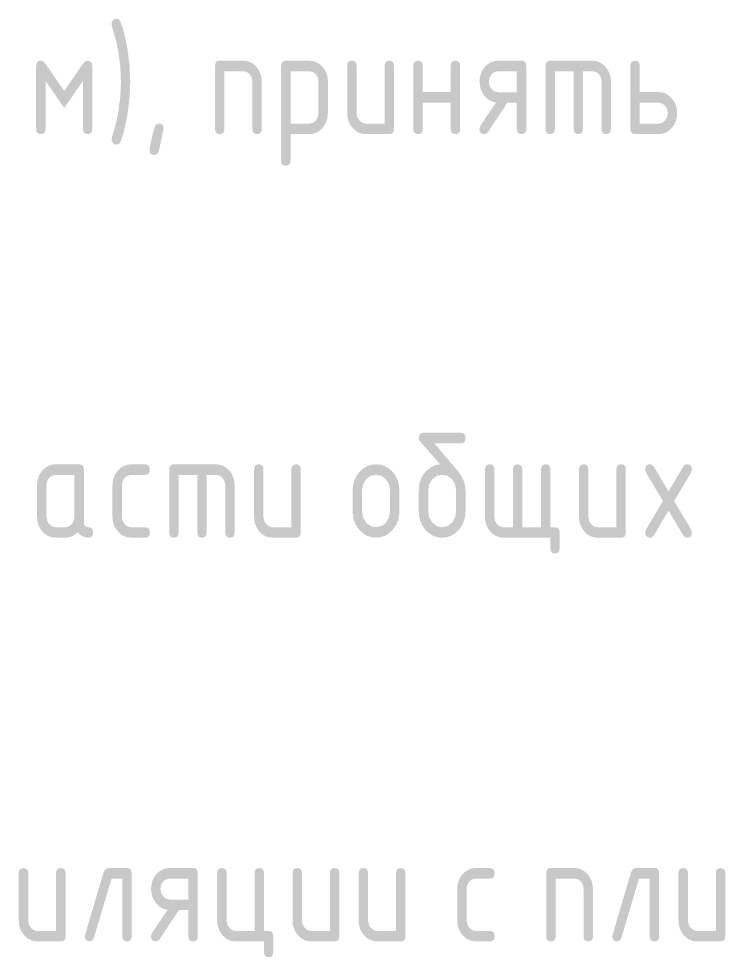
# Model space of a CAD drawing. Header units: millimetres. Extents: x 0 to 1189, y 0 to 841.
# Drawn here: x 1083.92 to 1104.31, y 113.7 to 140.78 of the extents above; entities that cross this region are included whole.
import ezdxf

# ---------------------------------------------------------------- set-up
doc = ezdxf.new("R2010")
doc.units = ezdxf.units.MM

msp = doc.modelspace()

# ---------------------------------------------------------------- hatches: boundary and pattern name
h = msp.add_hatch(color=7)
h.dxf.hatch_style = 2
h.paths.add_polyline_path([(1086.870208, 138.961803), (1086.849882, 139.418485), (1086.786974, 139.87186), (1086.758888, 140.010749), (1086.719382, 140.173512), (1086.66861, 140.360047), (1086.606727, 140.57025), (1086.598459, 140.625371), (1086.609483, 140.685247), (1086.640351, 140.735614), (1086.684793, 140.767516), (1086.734609, 140.777507), (1086.808541, 140.760695), (1086.851467, 140.705849), (1086.905822, 140.558269), (1086.956818, 140.383043), (1087.005023, 140.180842), (1087.051007, 139.952337), (1087.115843, 139.460171), (1087.138099, 138.961803), (1087.115843, 138.463229), (1087.051007, 137.97127), (1087.005023, 137.742619), (1086.956818, 137.539806), (1086.905822, 137.363245), (1086.851467, 137.213349), (1086.808541, 137.161879), (1086.734609, 137.145549), (1086.686033, 137.155609), (1086.640351, 137.187993), (1086.609483, 137.239256), (1086.598459, 137.293826), (1086.606727, 137.348948), (1086.66861, 137.561622), (1086.719382, 137.749337), (1086.758888, 137.912557), (1086.786974, 138.051747), (1086.849882, 138.505122)])
h = msp.add_hatch(color=7)
h.dxf.hatch_style = 2
h.paths.add_polyline_path([(1085.23343, 138.203882), (1084.694342, 138.98275), (1084.694342, 137.598648), (1084.685867, 137.532459), (1084.660442, 137.486269), (1084.618068, 137.459199), (1084.558743, 137.450371), (1084.4991, 137.459199), (1084.456561, 137.486269), (1084.431076, 137.532459), (1084.422593, 137.598648), (1084.422593, 139.418761), (1084.431076, 139.483089), (1084.456561, 139.529486), (1084.4991, 139.55759), (1084.558743, 139.567038), (1084.626542, 139.544231), (1084.694342, 139.473882), (1085.23343, 138.695015), (1085.772519, 139.473882), (1085.840319, 139.544231), (1085.908118, 139.567038), (1085.965444, 139.55759), (1086.006648, 139.529486), (1086.031521, 139.483089), (1086.039858, 139.418761), (1086.039858, 137.598648), (1086.031521, 137.532459), (1086.006648, 137.486269), (1085.965444, 137.459199), (1085.908118, 137.450371), (1085.848793, 137.459199), (1085.806419, 137.486269), (1085.780994, 137.532459), (1085.772519, 137.598648), (1085.772519, 138.98275)])
h = msp.add_hatch(color=7)
h.dxf.hatch_style = 2
h.paths.add_polyline_path([(1089.58452, 137.598648), (1089.58452, 139.418761), (1089.593004, 139.483089), (1089.618489, 139.529486), (1089.661027, 139.55759), (1089.720671, 139.567038), (1090.395358, 139.567038), (1090.502079, 139.555953), (1090.601306, 139.52301), (1090.692782, 139.468672), (1090.776248, 139.393405), (1090.845382, 139.299767), (1090.894828, 139.196621), (1090.924533, 139.083967), (1090.934447, 138.961803), (1090.934447, 137.598648), (1090.925963, 137.532459), (1090.900478, 137.486269), (1090.85794, 137.459199), (1090.798296, 137.450371), (1090.739291, 137.459199), (1090.69708, 137.486269), (1090.671715, 137.532459), (1090.663249, 137.598648), (1090.663249, 138.961803), (1090.643887, 139.079075), (1090.587732, 139.177329), (1090.50002, 139.242096), (1090.395358, 139.262216), (1089.85627, 139.262216), (1089.85627, 137.598648), (1089.847795, 137.532459), (1089.82237, 137.486269), (1089.779995, 137.459199), (1089.720671, 137.450371), (1089.661027, 137.459199), (1089.618489, 137.486269), (1089.593004, 137.532459)])
h = msp.add_hatch(color=7)
h.paths.add_polyline_path([(1091.492609, 139.418761), (1091.501092, 139.483089), (1091.526577, 139.529486), (1091.569116, 139.55759), (1091.628759, 139.567038), (1092.303446, 139.567038), (1092.412337, 139.555953), (1092.512288, 139.52301), (1092.603041, 139.468672), (1092.684336, 139.393405), (1092.753471, 139.299767), (1092.802916, 139.196621), (1092.832622, 139.083967), (1092.842535, 138.961803), (1092.842535, 138.055606), (1092.832622, 137.933442), (1092.802916, 137.820788), (1092.753471, 137.717642), (1092.684336, 137.624004), (1092.603041, 137.546877), (1092.512288, 137.492746), (1092.412337, 137.460836), (1092.303446, 137.450371), (1091.764358, 137.450371), (1091.764358, 136.688592), (1091.755883, 136.624263), (1091.730458, 136.577866), (1091.688083, 136.549763), (1091.628759, 136.540315), (1091.569116, 136.549763), (1091.526577, 136.577866), (1091.501092, 136.624263), (1091.492609, 136.688592)])
h.paths.add_polyline_path([(1091.764358, 139.262216), (1091.764358, 137.750784), (1092.303446, 137.750784), (1092.40611, 137.773108), (1092.491411, 137.84008), (1092.551424, 137.938335), (1092.571337, 138.055606), (1092.571337, 138.961803), (1092.551976, 139.079075), (1092.495821, 139.177329), (1092.408108, 139.242096), (1092.303446, 139.262216)])
h = msp.add_hatch(color=7)
h.dxf.hatch_style = 2
h.paths.add_polyline_path([(1094.750623, 139.418761), (1094.750623, 137.598648), (1094.74214, 137.532459), (1094.716655, 137.486269), (1094.674116, 137.459199), (1094.614473, 137.450371), (1093.940337, 137.450371), (1093.831368, 137.460836), (1093.731288, 137.492746), (1093.64051, 137.546877), (1093.559447, 137.624004), (1093.489994, 137.717022), (1093.440385, 137.819134), (1093.410619, 137.931582), (1093.400697, 138.055606), (1093.400697, 139.418761), (1093.409181, 139.483089), (1093.434666, 139.529486), (1093.477204, 139.55759), (1093.536847, 139.567038), (1093.596172, 139.55759), (1093.638546, 139.529486), (1093.663971, 139.483089), (1093.672446, 139.418761), (1093.672446, 138.055606), (1093.69229, 137.939988), (1093.751821, 137.84008), (1093.838844, 137.773108), (1093.940337, 137.750784), (1094.479425, 137.750784), (1094.479425, 139.418761), (1094.487892, 139.483089), (1094.513256, 139.529486), (1094.555467, 139.55759), (1094.614473, 139.567038), (1094.674116, 139.55759), (1094.716655, 139.529486), (1094.74214, 139.483089)])
h = msp.add_hatch(color=7)
h.dxf.hatch_style = 2
h.paths.add_polyline_path([(1095.580535, 138.356569), (1095.580535, 137.598648), (1095.57206, 137.532459), (1095.546635, 137.486269), (1095.50426, 137.459199), (1095.444936, 137.450371), (1095.385292, 137.459199), (1095.342754, 137.486269), (1095.317269, 137.532459), (1095.308785, 137.598648), (1095.308785, 139.418761), (1095.317269, 139.483089), (1095.342754, 139.529486), (1095.385292, 139.55759), (1095.444936, 139.567038), (1095.50426, 139.55759), (1095.546635, 139.529486), (1095.57206, 139.483089), (1095.580535, 139.418761), (1095.580535, 138.66084), (1096.387514, 138.66084), (1096.387514, 139.418761), (1096.39598, 139.483089), (1096.421345, 139.529486), (1096.463556, 139.55759), (1096.522561, 139.567038), (1096.582205, 139.55759), (1096.624743, 139.529486), (1096.650228, 139.483089), (1096.658712, 139.418761), (1096.658712, 137.598648), (1096.650228, 137.532459), (1096.624743, 137.486269), (1096.582205, 137.459199), (1096.522561, 137.450371), (1096.463556, 137.459199), (1096.421345, 137.486269), (1096.39598, 137.532459), (1096.387514, 137.598648), (1096.387514, 138.356569)])
h = msp.add_hatch(color=7)
h.paths.add_polyline_path([(1097.69588, 138.360428), (1097.597815, 138.384543), (1097.507502, 138.425195), (1097.425664, 138.483211), (1097.353024, 138.559416), (1097.250842, 138.7449), (1097.216874, 138.961803), (1097.226796, 139.083967), (1097.256561, 139.196621), (1097.306171, 139.299767), (1097.375624, 139.393405), (1097.456687, 139.468672), (1097.547465, 139.52301), (1097.647545, 139.555953), (1097.756514, 139.567038), (1098.43065, 139.567038), (1098.490293, 139.55759), (1098.532831, 139.529486), (1098.558316, 139.483089), (1098.5668, 139.418761), (1098.5668, 137.598648), (1098.558316, 137.532459), (1098.532831, 137.486269), (1098.490293, 137.459199), (1098.43065, 137.450371), (1098.371644, 137.459199), (1098.329433, 137.486269), (1098.304068, 137.532459), (1098.295602, 137.598648), (1098.295602, 138.356569), (1098.023853, 138.356569), (1097.462165, 137.509902), (1097.413175, 137.46422), (1097.353024, 137.450371), (1097.293381, 137.459199), (1097.250842, 137.486269), (1097.225357, 137.532459), (1097.216874, 137.598648), (1097.243332, 137.691803)])
h.paths.add_polyline_path([(1097.488623, 138.961803), (1097.508467, 138.845704), (1097.567998, 138.745727), (1097.655021, 138.679237), (1097.756514, 138.656981), (1098.295602, 138.656981), (1098.295602, 139.262216), (1097.756514, 139.262216), (1097.651645, 139.240443), (1097.564139, 139.177329), (1097.507984, 139.079075)])
h = msp.add_hatch(color=7)
h.dxf.hatch_style = 2
h.paths.add_polyline_path([(1099.261112, 139.567038), (1100.474888, 139.567038), (1100.583228, 139.555953), (1100.682214, 139.52301), (1100.772622, 139.468672), (1100.855227, 139.393405), (1100.92468, 139.299767), (1100.974289, 139.196621), (1101.004055, 139.083967), (1101.013977, 138.961803), (1101.013977, 137.598648), (1101.005493, 137.532459), (1100.980008, 137.486269), (1100.93747, 137.459199), (1100.877827, 137.450371), (1100.818502, 137.459199), (1100.776127, 137.486269), (1100.750703, 137.532459), (1100.742228, 137.598648), (1100.742228, 138.961803), (1100.722866, 139.079075), (1100.666711, 139.177329), (1100.579275, 139.242096), (1100.474888, 139.262216), (1100.20369, 139.262216), (1100.20369, 137.598648), (1100.195207, 137.532459), (1100.169722, 137.486269), (1100.127183, 137.459199), (1100.06754, 137.450371), (1100.010446, 137.459199), (1099.969217, 137.486269), (1099.944214, 137.532459), (1099.9358, 137.598648), (1099.9358, 139.262216), (1099.396711, 139.262216), (1099.396711, 137.598648), (1099.388236, 137.532459), (1099.362812, 137.486269), (1099.320437, 137.459199), (1099.261112, 137.450371), (1099.201469, 137.459199), (1099.158931, 137.486269), (1099.133446, 137.532459), (1099.124962, 137.598648), (1099.124962, 139.418761), (1099.133446, 139.483089), (1099.158931, 139.529486), (1099.201469, 139.55759)])
h = msp.add_hatch(color=7)
h.paths.add_polyline_path([(1102.922304, 138.055606), (1102.91239, 137.933442), (1102.882685, 137.820788), (1102.833239, 137.717642), (1102.764105, 137.624004), (1102.682809, 137.546877), (1102.592057, 137.492746), (1102.492106, 137.460836), (1102.383215, 137.450371), (1101.708528, 137.450371), (1101.648884, 137.459199), (1101.606346, 137.486269), (1101.580861, 137.532459), (1101.572377, 137.598648), (1101.572377, 139.418761), (1101.580861, 139.483089), (1101.606346, 139.529486), (1101.648884, 139.55759), (1101.708528, 139.567038), (1101.767852, 139.55759), (1101.810227, 139.529486), (1101.835652, 139.483089), (1101.844127, 139.418761), (1101.844127, 138.66084), (1102.383215, 138.66084), (1102.492106, 138.649773), (1102.592057, 138.616536), (1102.682809, 138.561079), (1102.764105, 138.483349), (1102.833239, 138.392174), (1102.882685, 138.290148), (1102.91239, 138.177786)])
h.paths.add_polyline_path([(1102.651106, 138.055606), (1102.631744, 138.173152), (1102.575589, 138.271682), (1102.487877, 138.334796), (1102.383215, 138.356569), (1101.844127, 138.356569), (1101.844127, 137.750784), (1102.383215, 137.750784), (1102.485879, 137.773108), (1102.571179, 137.84008), (1102.631193, 137.938335)])
h = msp.add_hatch(color=7)
h.dxf.hatch_style = 2
h.paths.add_polyline_path([(1087.96742, 137.750784), (1088.024514, 137.741955), (1088.065743, 137.714886), (1088.090746, 137.668695), (1088.099161, 137.602507), (1088.090694, 137.555016), (1088.06533, 137.431768), (1088.023119, 137.233072), (1087.964113, 136.959238), (1087.917604, 136.873662), (1087.831821, 136.845137), (1087.772178, 136.853965), (1087.72964, 136.881035), (1087.704155, 136.927225), (1087.695671, 136.993414), (1087.704206, 137.073538), (1087.730053, 137.206941), (1087.773573, 137.394397), (1087.835129, 137.636682), (1087.883084, 137.722258)])
h = msp.add_hatch(color=7)
h.paths.add_polyline_path([(1096.815755, 127.163897), (1096.815755, 126.558663), (1096.803025, 126.408707), (1096.765181, 126.269757), (1096.702739, 126.141867), (1096.616215, 126.025087), (1096.513758, 125.9284), (1096.399725, 125.859722), (1096.27515, 125.818743), (1096.141067, 125.805152), (1096.005227, 125.818743), (1095.880343, 125.859722), (1095.766207, 125.9284), (1095.662613, 126.025087), (1095.576054, 126.141867), (1095.514611, 126.269757), (1095.477973, 126.408707), (1095.465829, 126.558663), (1095.465829, 127.168307), (1095.487748, 127.379285), (1095.553541, 127.561323), (1095.663258, 127.71401), (1095.816953, 127.836931), (1095.954963, 127.901699), (1096.084292, 127.921818), (1095.492287, 128.590442), (1095.472237, 128.625582), (1095.465829, 128.679739), (1095.474312, 128.746299), (1095.499797, 128.793841), (1095.542336, 128.822366), (1095.601979, 128.831875), (1096.684014, 128.831875), (1096.741108, 128.822366), (1096.782337, 128.793841), (1096.80734, 128.746299), (1096.815755, 128.679739), (1096.80734, 128.612861), (1096.782337, 128.565155), (1096.741108, 128.53657), (1096.684014, 128.527053), (1095.914518, 128.527053), (1096.593615, 127.727239), (1096.690181, 127.594569), (1096.759669, 127.45673), (1096.801664, 127.313311)])
h.paths.add_polyline_path([(1096.544557, 126.563073), (1096.544557, 127.168307), (1096.515687, 127.341871), (1096.427699, 127.490217), (1096.296992, 127.589091), (1096.141067, 127.621406), (1095.985142, 127.589091), (1095.854435, 127.490217), (1095.766241, 127.341871), (1095.737578, 127.168307), (1095.737578, 126.563073), (1095.766241, 126.386201), (1095.854435, 126.241163), (1095.985142, 126.140084), (1096.141067, 126.105564), (1096.296992, 126.140084), (1096.427699, 126.241163), (1096.515687, 126.387648)])
h = msp.add_hatch(color=7)
h.paths.add_polyline_path([(1085.527565, 127.616996), (1084.988477, 127.616996), (1084.883608, 127.595223), (1084.796103, 127.532109), (1084.739948, 127.433855), (1084.720586, 127.316584), (1084.720586, 126.410386), (1084.74043, 126.294769), (1084.799961, 126.194861), (1084.886984, 126.127888), (1084.988477, 126.105564), (1085.259675, 126.105564), (1085.362339, 126.127888), (1085.447639, 126.194861), (1085.507653, 126.293115), (1085.527565, 126.410386)])
h.paths.add_polyline_path([(1086.066103, 125.953429), (1086.057766, 125.88724), (1086.032892, 125.84105), (1085.991689, 125.81398), (1085.934362, 125.805152), (1085.843257, 125.814729), (1085.761556, 125.843737), (1085.688951, 125.892588), (1085.625131, 125.961697), (1085.545394, 125.892588), (1085.458112, 125.843737), (1085.362976, 125.814729), (1085.259675, 125.805152), (1084.988477, 125.805152), (1084.879508, 125.815616), (1084.779428, 125.847526), (1084.68865, 125.901657), (1084.607587, 125.978784), (1084.538134, 126.071802), (1084.488525, 126.173915), (1084.458759, 126.286363), (1084.448837, 126.410386), (1084.448837, 127.316584), (1084.458759, 127.438747), (1084.488525, 127.551402), (1084.538134, 127.654548), (1084.607587, 127.748185), (1084.68865, 127.823452), (1084.779428, 127.87779), (1084.879508, 127.910734), (1084.988477, 127.921818), (1085.662613, 127.921818), (1085.722256, 127.91237), (1085.764795, 127.884267), (1085.79028, 127.83787), (1085.798763, 127.773541), (1085.798763, 126.258251), (1085.807238, 126.191373), (1085.832663, 126.143667), (1085.875038, 126.115081), (1085.934362, 126.105564), (1085.991689, 126.096055), (1086.032892, 126.06753), (1086.057766, 126.019988)])
h = msp.add_hatch(color=7)
h.dxf.hatch_style = 2
h.paths.add_polyline_path([(1086.897238, 127.316584), (1086.897238, 126.410386), (1086.917081, 126.294769), (1086.976613, 126.194861), (1087.063636, 126.127888), (1087.165128, 126.105564), (1087.568067, 126.105564), (1087.62771, 126.096055), (1087.670248, 126.06753), (1087.695733, 126.019988), (1087.704217, 125.953429), (1087.695733, 125.88724), (1087.670248, 125.84105), (1087.62771, 125.81398), (1087.568067, 125.805152), (1087.165128, 125.805152), (1087.05616, 125.815616), (1086.95608, 125.847526), (1086.865302, 125.901657), (1086.784239, 125.978784), (1086.714785, 126.071802), (1086.665176, 126.173915), (1086.63541, 126.286363), (1086.625489, 126.410386), (1086.625489, 127.316584), (1086.63541, 127.438747), (1086.665176, 127.551402), (1086.714785, 127.654548), (1086.784239, 127.748185), (1086.865302, 127.823452), (1086.95608, 127.87779), (1087.05616, 127.910734), (1087.165128, 127.921818), (1087.568067, 127.921818), (1087.62771, 127.91231), (1087.670248, 127.883784), (1087.695733, 127.836242), (1087.704217, 127.769683), (1087.695733, 127.702805), (1087.670248, 127.655099), (1087.62771, 127.626513), (1087.568067, 127.616996), (1087.165128, 127.616996), (1087.06026, 127.595223), (1086.972754, 127.532109), (1086.916599, 127.433855)])
h = msp.add_hatch(color=7)
h.dxf.hatch_style = 2
h.paths.add_polyline_path([(1088.398963, 127.921818), (1089.612739, 127.921818), (1089.721079, 127.910734), (1089.820065, 127.87779), (1089.910473, 127.823452), (1089.993078, 127.748185), (1090.062531, 127.654548), (1090.11214, 127.551402), (1090.141906, 127.438747), (1090.151828, 127.316584), (1090.151828, 125.953429), (1090.143344, 125.88724), (1090.117859, 125.84105), (1090.075321, 125.81398), (1090.015678, 125.805152), (1089.956353, 125.81398), (1089.913978, 125.84105), (1089.888554, 125.88724), (1089.880079, 125.953429), (1089.880079, 127.316584), (1089.860717, 127.433855), (1089.804562, 127.532109), (1089.717126, 127.596877), (1089.612739, 127.616996), (1089.341541, 127.616996), (1089.341541, 125.953429), (1089.333058, 125.88724), (1089.307573, 125.84105), (1089.265034, 125.81398), (1089.205391, 125.805152), (1089.148297, 125.81398), (1089.107068, 125.84105), (1089.082065, 125.88724), (1089.073651, 125.953429), (1089.073651, 127.616996), (1088.534562, 127.616996), (1088.534562, 125.953429), (1088.526087, 125.88724), (1088.500662, 125.84105), (1088.458288, 125.81398), (1088.398963, 125.805152), (1088.33932, 125.81398), (1088.296782, 125.84105), (1088.271297, 125.88724), (1088.262813, 125.953429), (1088.262813, 127.773541), (1088.271297, 127.83787), (1088.296782, 127.884267), (1088.33932, 127.91237)])
h = msp.add_hatch(color=7)
h.dxf.hatch_style = 2
h.paths.add_polyline_path([(1092.06094, 127.773541), (1092.06094, 125.953429), (1092.052456, 125.88724), (1092.026971, 125.84105), (1091.984433, 125.81398), (1091.92479, 125.805152), (1091.250653, 125.805152), (1091.141685, 125.815616), (1091.041605, 125.847526), (1090.950827, 125.901657), (1090.869764, 125.978784), (1090.800311, 126.071802), (1090.750701, 126.173915), (1090.720936, 126.286363), (1090.711014, 126.410386), (1090.711014, 127.773541), (1090.719497, 127.83787), (1090.744982, 127.884267), (1090.787521, 127.91237), (1090.847164, 127.921818), (1090.906488, 127.91237), (1090.948863, 127.884267), (1090.974288, 127.83787), (1090.982763, 127.773541), (1090.982763, 126.410386), (1091.002607, 126.294769), (1091.062138, 126.194861), (1091.149161, 126.127888), (1091.250653, 126.105564), (1091.789742, 126.105564), (1091.789742, 127.773541), (1091.798208, 127.83787), (1091.823573, 127.884267), (1091.865784, 127.91237), (1091.92479, 127.921818), (1091.984433, 127.91237), (1092.026971, 127.884267), (1092.052456, 127.83787)])
h = msp.add_hatch(color=7)
h.paths.add_polyline_path([(1093.556955, 126.558663), (1093.556955, 127.163897), (1093.569099, 127.316403), (1093.605737, 127.456661), (1093.667181, 127.585034), (1093.753739, 127.701883), (1093.857333, 127.79857), (1093.971469, 127.867248), (1094.096353, 127.908227), (1094.232194, 127.921818), (1094.367956, 127.908288), (1094.492712, 127.86773), (1094.606822, 127.800198), (1094.710648, 127.705742), (1094.79712, 127.589143), (1094.858374, 127.460451), (1094.894823, 127.318944), (1094.906881, 127.163897), (1094.906881, 126.558663), (1094.894151, 126.408707), (1094.856307, 126.269757), (1094.793865, 126.141867), (1094.707341, 126.025087), (1094.604884, 125.9284), (1094.490851, 125.859722), (1094.366277, 125.818743), (1094.232194, 125.805152), (1094.096353, 125.818743), (1093.971469, 125.859722), (1093.857333, 125.9284), (1093.753739, 126.025087), (1093.667181, 126.141867), (1093.605737, 126.269757), (1093.569099, 126.408707)])
h.paths.add_polyline_path([(1094.635683, 126.563073), (1094.635683, 127.168307), (1094.606813, 127.341871), (1094.518826, 127.490217), (1094.388119, 127.589091), (1094.232194, 127.621406), (1094.076269, 127.589091), (1093.945562, 127.490217), (1093.857367, 127.341871), (1093.828704, 127.168307), (1093.828704, 126.563073), (1093.857367, 126.386201), (1093.945562, 126.241163), (1094.076269, 126.140084), (1094.232194, 126.105564), (1094.388119, 126.140084), (1094.518826, 126.241163), (1094.606813, 126.387648)])
h = msp.add_hatch(color=7)
h.dxf.hatch_style = 2
h.paths.add_polyline_path([(1099.263717, 125.805152), (1097.914342, 125.805152), (1097.805374, 125.815616), (1097.705294, 125.847526), (1097.614515, 125.901657), (1097.533452, 125.978784), (1097.463999, 126.072422), (1097.41439, 126.175568), (1097.384624, 126.288223), (1097.374702, 126.410386), (1097.374702, 127.773541), (1097.383186, 127.83787), (1097.408671, 127.884267), (1097.451209, 127.91237), (1097.510853, 127.921818), (1097.570177, 127.91237), (1097.612552, 127.884267), (1097.637977, 127.83787), (1097.646452, 127.773541), (1097.646452, 126.410386), (1097.666295, 126.294769), (1097.725827, 126.194861), (1097.81285, 126.127888), (1097.914342, 126.105564), (1098.18554, 126.105564), (1098.18554, 127.773541), (1098.193955, 127.83787), (1098.218957, 127.884267), (1098.260187, 127.91237), (1098.317281, 127.921818), (1098.376924, 127.91237), (1098.419462, 127.884267), (1098.444947, 127.83787), (1098.453431, 127.773541), (1098.453431, 126.105564), (1098.991968, 126.105564), (1098.991968, 127.773541), (1099.000443, 127.83787), (1099.025868, 127.884267), (1099.068242, 127.91237), (1099.127567, 127.921818), (1099.18721, 127.91237), (1099.229749, 127.884267), (1099.255234, 127.83787), (1099.263717, 127.773541), (1099.263717, 126.105564), (1099.399316, 126.105564), (1099.45641, 126.096116), (1099.497639, 126.068012), (1099.522642, 126.021616), (1099.531057, 125.957287), (1099.531057, 125.50033), (1099.522642, 125.43377), (1099.497639, 125.386228), (1099.45641, 125.357703), (1099.399316, 125.348194), (1099.339992, 125.357703), (1099.297617, 125.386228), (1099.272192, 125.43377), (1099.263717, 125.50033)])
h = msp.add_hatch(color=7)
h.dxf.hatch_style = 2
h.paths.add_polyline_path([(1101.440607, 127.773541), (1101.440607, 125.953429), (1101.432123, 125.88724), (1101.406638, 125.84105), (1101.3641, 125.81398), (1101.304457, 125.805152), (1100.63032, 125.805152), (1100.521352, 125.815616), (1100.421272, 125.847526), (1100.330494, 125.901657), (1100.249431, 125.978784), (1100.179978, 126.071802), (1100.130368, 126.173915), (1100.100603, 126.286363), (1100.090681, 126.410386), (1100.090681, 127.773541), (1100.099164, 127.83787), (1100.124649, 127.884267), (1100.167188, 127.91237), (1100.226831, 127.921818), (1100.286155, 127.91237), (1100.32853, 127.884267), (1100.353955, 127.83787), (1100.36243, 127.773541), (1100.36243, 126.410386), (1100.382274, 126.294769), (1100.441805, 126.194861), (1100.528828, 126.127888), (1100.63032, 126.105564), (1101.169409, 126.105564), (1101.169409, 127.773541), (1101.177875, 127.83787), (1101.20324, 127.884267), (1101.245451, 127.91237), (1101.304457, 127.921818), (1101.3641, 127.91237), (1101.406638, 127.884267), (1101.432123, 127.83787)])
h = msp.add_hatch(color=7)
h.dxf.hatch_style = 2
h.paths.add_polyline_path([(1102.83685, 126.863485), (1103.326881, 126.037764), (1103.349481, 125.953429), (1103.340997, 125.88724), (1103.315512, 125.84105), (1103.272974, 125.81398), (1103.213331, 125.805152), (1103.148632, 125.82093), (1103.100883, 125.868541), (1102.674793, 126.588429), (1102.248704, 125.868541), (1102.200679, 125.82093), (1102.135705, 125.805152), (1102.084235, 125.815211), (1102.041447, 125.847595), (1102.010579, 125.897411), (1101.999554, 125.953429), (1102.022154, 126.037764), (1102.512736, 126.863485), (1102.022154, 127.684796), (1101.999554, 127.773541), (1102.008038, 127.83787), (1102.033523, 127.884267), (1102.076061, 127.91237), (1102.135705, 127.921818), (1102.200679, 127.90604), (1102.248704, 127.858429), (1102.674793, 127.138541), (1103.100883, 127.858429), (1103.148632, 127.90604), (1103.213331, 127.921818), (1103.272974, 127.91299), (1103.315512, 127.88592), (1103.340997, 127.83973), (1103.349481, 127.773541), (1103.326881, 127.684796)])
h = msp.add_hatch(color=7)
h.dxf.hatch_style = 2
h.paths.add_polyline_path([(1085.270632, 116.124794), (1085.270632, 114.304681), (1085.262148, 114.238492), (1085.236663, 114.192302), (1085.194125, 114.165232), (1085.134482, 114.156404), (1084.460345, 114.156404), (1084.351377, 114.166869), (1084.251297, 114.198779), (1084.160519, 114.25291), (1084.079456, 114.330037), (1084.010003, 114.423055), (1083.960393, 114.525167), (1083.930628, 114.637615), (1083.920706, 114.761639), (1083.920706, 116.124794), (1083.929189, 116.189123), (1083.954674, 116.235519), (1083.997213, 116.263623), (1084.056856, 116.273071), (1084.11618, 116.263623), (1084.158555, 116.235519), (1084.18398, 116.189123), (1084.192455, 116.124794), (1084.192455, 114.761639), (1084.212299, 114.646021), (1084.27183, 114.546113), (1084.358853, 114.479141), (1084.460345, 114.456817), (1084.999434, 114.456817), (1084.999434, 116.124794), (1085.0079, 116.189123), (1085.033265, 116.235519), (1085.075476, 116.263623), (1085.134482, 116.273071), (1085.194125, 116.263623), (1085.236663, 116.235519), (1085.262148, 116.189123)])
h = msp.add_hatch(color=7)
h.dxf.hatch_style = 2
h.paths.add_polyline_path([(1086.504486, 116.273071), (1087.043023, 116.273071), (1087.102666, 116.263623), (1087.145205, 116.235519), (1087.17069, 116.189123), (1087.179173, 116.124794), (1087.179173, 114.304681), (1087.17069, 114.238492), (1087.145205, 114.192302), (1087.102666, 114.165232), (1087.043023, 114.156404), (1086.984017, 114.165232), (1086.941806, 114.192302), (1086.916442, 114.238492), (1086.907975, 114.304681), (1086.907975, 115.968249), (1086.598744, 115.968249), (1086.089421, 114.257828), (1086.044359, 114.181691), (1085.965397, 114.156404), (1085.905754, 114.165913), (1085.863216, 114.194438), (1085.837731, 114.24198), (1085.829247, 114.30854), (1085.837515, 114.355393), (1086.368887, 116.15015), (1086.422217, 116.243443)])
h = msp.add_hatch(color=7)
h.paths.add_polyline_path([(1088.216795, 115.066461), (1088.11873, 115.090576), (1088.028417, 115.131228), (1087.946579, 115.189244), (1087.873939, 115.265449), (1087.771757, 115.450933), (1087.737789, 115.667837), (1087.747711, 115.79), (1087.777476, 115.902654), (1087.827086, 116.0058), (1087.896539, 116.099438), (1087.977602, 116.174705), (1088.06838, 116.229043), (1088.16846, 116.261986), (1088.277428, 116.273071), (1088.951565, 116.273071), (1089.011208, 116.263623), (1089.053746, 116.235519), (1089.079231, 116.189123), (1089.087715, 116.124794), (1089.087715, 114.304681), (1089.079231, 114.238492), (1089.053746, 114.192302), (1089.011208, 114.165232), (1088.951565, 114.156404), (1088.892559, 114.165232), (1088.850348, 114.192302), (1088.824983, 114.238492), (1088.816517, 114.304681), (1088.816517, 115.062602), (1088.544768, 115.062602), (1087.98308, 114.215936), (1087.93409, 114.170254), (1087.873939, 114.156404), (1087.814296, 114.165232), (1087.771757, 114.192302), (1087.746272, 114.238492), (1087.737789, 114.304681), (1087.764247, 114.397837)])
h.paths.add_polyline_path([(1088.009538, 115.667837), (1088.029382, 115.551737), (1088.088913, 115.45176), (1088.175936, 115.38527), (1088.277428, 115.363015), (1088.816517, 115.363015), (1088.816517, 115.968249), (1088.277428, 115.968249), (1088.17256, 115.946476), (1088.085054, 115.883362), (1088.028899, 115.785108)])
h = msp.add_hatch(color=7)
h.dxf.hatch_style = 2
h.paths.add_polyline_path([(1091.131855, 114.456817), (1091.189182, 114.447368), (1091.230385, 114.419265), (1091.255259, 114.372868), (1091.263596, 114.30854), (1091.263596, 113.851582), (1091.255259, 113.785023), (1091.230385, 113.737481), (1091.189182, 113.708955), (1091.131855, 113.699447), (1091.072531, 113.708955), (1091.030156, 113.737481), (1091.004731, 113.785023), (1090.996256, 113.851582), (1090.996256, 114.156404), (1090.18597, 114.156404), (1090.077002, 114.166869), (1089.976922, 114.198779), (1089.886143, 114.25291), (1089.80508, 114.330037), (1089.735627, 114.423675), (1089.686018, 114.526821), (1089.656252, 114.639476), (1089.64633, 114.761639), (1089.64633, 116.124794), (1089.654814, 116.189123), (1089.680299, 116.235519), (1089.722837, 116.263623), (1089.78248, 116.273071), (1089.841805, 116.263623), (1089.88418, 116.235519), (1089.909604, 116.189123), (1089.918079, 116.124794), (1089.918079, 114.761639), (1089.937923, 114.646021), (1089.997454, 114.546113), (1090.084477, 114.479141), (1090.18597, 114.456817), (1090.725059, 114.456817), (1090.725059, 116.124794), (1090.733525, 116.189123), (1090.758889, 116.235519), (1090.8011, 116.263623), (1090.860106, 116.273071), (1090.91975, 116.263623), (1090.962288, 116.235519), (1090.987773, 116.189123), (1090.996256, 116.124794), (1090.996256, 114.456817)])
h = msp.add_hatch(color=7)
h.dxf.hatch_style = 2
h.paths.add_polyline_path([(1093.172576, 116.124794), (1093.172576, 114.304681), (1093.164092, 114.238492), (1093.138607, 114.192302), (1093.096069, 114.165232), (1093.036426, 114.156404), (1092.362289, 114.156404), (1092.253321, 114.166869), (1092.153241, 114.198779), (1092.062463, 114.25291), (1091.981399, 114.330037), (1091.911946, 114.423055), (1091.862337, 114.525167), (1091.832571, 114.637615), (1091.822649, 114.761639), (1091.822649, 116.124794), (1091.831133, 116.189123), (1091.856618, 116.235519), (1091.899156, 116.263623), (1091.9588, 116.273071), (1092.018124, 116.263623), (1092.060499, 116.235519), (1092.085924, 116.189123), (1092.094399, 116.124794), (1092.094399, 114.761639), (1092.114242, 114.646021), (1092.173774, 114.546113), (1092.260797, 114.479141), (1092.362289, 114.456817), (1092.901378, 114.456817), (1092.901378, 116.124794), (1092.909844, 116.189123), (1092.935209, 116.235519), (1092.97742, 116.263623), (1093.036426, 116.273071), (1093.096069, 116.263623), (1093.138607, 116.235519), (1093.164092, 116.189123)])
h = msp.add_hatch(color=7)
h.dxf.hatch_style = 2
h.paths.add_polyline_path([(1095.081117, 116.124794), (1095.081117, 114.304681), (1095.072634, 114.238492), (1095.047149, 114.192302), (1095.00461, 114.165232), (1094.944967, 114.156404), (1094.270831, 114.156404), (1094.161862, 114.166869), (1094.061782, 114.198779), (1093.971004, 114.25291), (1093.889941, 114.330037), (1093.820488, 114.423055), (1093.770879, 114.525167), (1093.741113, 114.637615), (1093.731191, 114.761639), (1093.731191, 116.124794), (1093.739675, 116.189123), (1093.76516, 116.235519), (1093.807698, 116.263623), (1093.867341, 116.273071), (1093.926666, 116.263623), (1093.96904, 116.235519), (1093.994465, 116.189123), (1094.00294, 116.124794), (1094.00294, 114.761639), (1094.022784, 114.646021), (1094.082315, 114.546113), (1094.169338, 114.479141), (1094.270831, 114.456817), (1094.809919, 114.456817), (1094.809919, 116.124794), (1094.818386, 116.189123), (1094.84375, 116.235519), (1094.885961, 116.263623), (1094.944967, 116.273071), (1095.00461, 116.263623), (1095.047149, 116.235519), (1095.072634, 116.189123)])
h = msp.add_hatch(color=7)
h.dxf.hatch_style = 2
h.paths.add_polyline_path([(1096.847218, 115.667837), (1096.847218, 114.761639), (1096.867062, 114.646021), (1096.926593, 114.546113), (1097.013616, 114.479141), (1097.115109, 114.456817), (1097.518047, 114.456817), (1097.577691, 114.447308), (1097.620229, 114.418783), (1097.645714, 114.37124), (1097.654197, 114.304681), (1097.645714, 114.238492), (1097.620229, 114.192302), (1097.577691, 114.165232), (1097.518047, 114.156404), (1097.115109, 114.156404), (1097.006141, 114.166869), (1096.906061, 114.198779), (1096.815282, 114.25291), (1096.734219, 114.330037), (1096.664766, 114.423055), (1096.615157, 114.525167), (1096.585391, 114.637615), (1096.575469, 114.761639), (1096.575469, 115.667837), (1096.585391, 115.79), (1096.615157, 115.902654), (1096.664766, 116.0058), (1096.734219, 116.099438), (1096.815282, 116.174705), (1096.906061, 116.229043), (1097.006141, 116.261986), (1097.115109, 116.273071), (1097.518047, 116.273071), (1097.577691, 116.263562), (1097.620229, 116.235037), (1097.645714, 116.187495), (1097.654197, 116.120936), (1097.645714, 116.054058), (1097.620229, 116.006352), (1097.577691, 115.977766), (1097.518047, 115.968249), (1097.115109, 115.968249), (1097.01024, 115.946476), (1096.922735, 115.883362), (1096.86658, 115.785108)])
h = msp.add_hatch(color=7)
h.dxf.hatch_style = 2
h.paths.add_polyline_path([(1099.143902, 114.304681), (1099.143902, 116.124794), (1099.152385, 116.189123), (1099.17787, 116.235519), (1099.220409, 116.263623), (1099.280052, 116.273071), (1099.954739, 116.273071), (1100.06146, 116.261986), (1100.160687, 116.229043), (1100.252163, 116.174705), (1100.335629, 116.099438), (1100.404763, 116.0058), (1100.454209, 115.902654), (1100.483915, 115.79), (1100.493828, 115.667837), (1100.493828, 114.304681), (1100.485344, 114.238492), (1100.459859, 114.192302), (1100.417321, 114.165232), (1100.357678, 114.156404), (1100.298672, 114.165232), (1100.256461, 114.192302), (1100.231096, 114.238492), (1100.22263, 114.304681), (1100.22263, 115.667837), (1100.203268, 115.785108), (1100.147113, 115.883362), (1100.059401, 115.94813), (1099.954739, 115.968249), (1099.415651, 115.968249), (1099.415651, 114.304681), (1099.407176, 114.238492), (1099.381751, 114.192302), (1099.339376, 114.165232), (1099.280052, 114.156404), (1099.220409, 114.165232), (1099.17787, 114.192302), (1099.152385, 114.238492)])
h = msp.add_hatch(color=7)
h.dxf.hatch_style = 2
h.paths.add_polyline_path([(1101.727682, 116.273071), (1102.266219, 116.273071), (1102.325862, 116.263623), (1102.368401, 116.235519), (1102.393886, 116.189123), (1102.402369, 116.124794), (1102.402369, 114.304681), (1102.393886, 114.238492), (1102.368401, 114.192302), (1102.325862, 114.165232), (1102.266219, 114.156404), (1102.207213, 114.165232), (1102.165002, 114.192302), (1102.139638, 114.238492), (1102.131171, 114.304681), (1102.131171, 115.968249), (1101.82194, 115.968249), (1101.312617, 114.257828), (1101.267555, 114.181691), (1101.188593, 114.156404), (1101.12895, 114.165913), (1101.086412, 114.194438), (1101.060927, 114.24198), (1101.052443, 114.30854), (1101.060711, 114.355393), (1101.592083, 116.15015), (1101.645413, 116.243443)])
h = msp.add_hatch(color=7)
h.dxf.hatch_style = 2
h.paths.add_polyline_path([(1104.310911, 116.124794), (1104.310911, 114.304681), (1104.302427, 114.238492), (1104.276942, 114.192302), (1104.234404, 114.165232), (1104.174761, 114.156404), (1103.500624, 114.156404), (1103.391656, 114.166869), (1103.291576, 114.198779), (1103.200798, 114.25291), (1103.119735, 114.330037), (1103.050282, 114.423055), (1103.000672, 114.525167), (1102.970907, 114.637615), (1102.960985, 114.761639), (1102.960985, 116.124794), (1102.969468, 116.189123), (1102.994953, 116.235519), (1103.037492, 116.263623), (1103.097135, 116.273071), (1103.156459, 116.263623), (1103.198834, 116.235519), (1103.224259, 116.189123), (1103.232734, 116.124794), (1103.232734, 114.761639), (1103.252578, 114.646021), (1103.312109, 114.546113), (1103.399132, 114.479141), (1103.500624, 114.456817), (1104.039713, 114.456817), (1104.039713, 116.124794), (1104.048179, 116.189123), (1104.073544, 116.235519), (1104.115755, 116.263623), (1104.174761, 116.273071), (1104.234404, 116.263623), (1104.276942, 116.235519), (1104.302427, 116.189123)])

doc.saveas('drawing.dxf')
